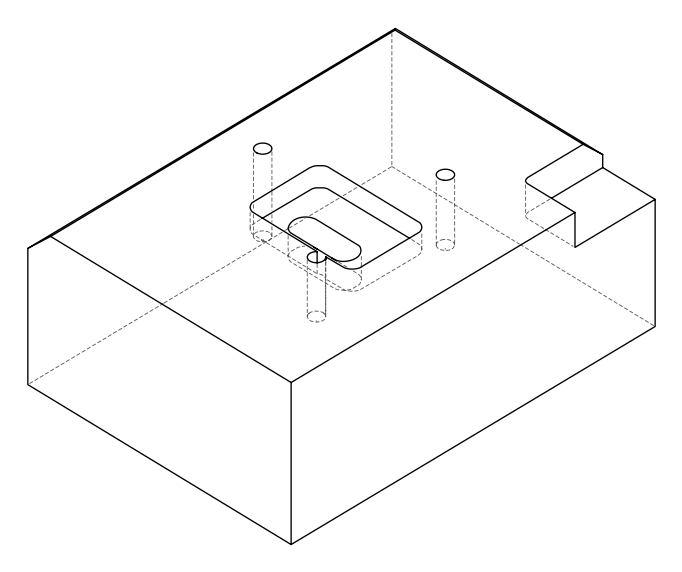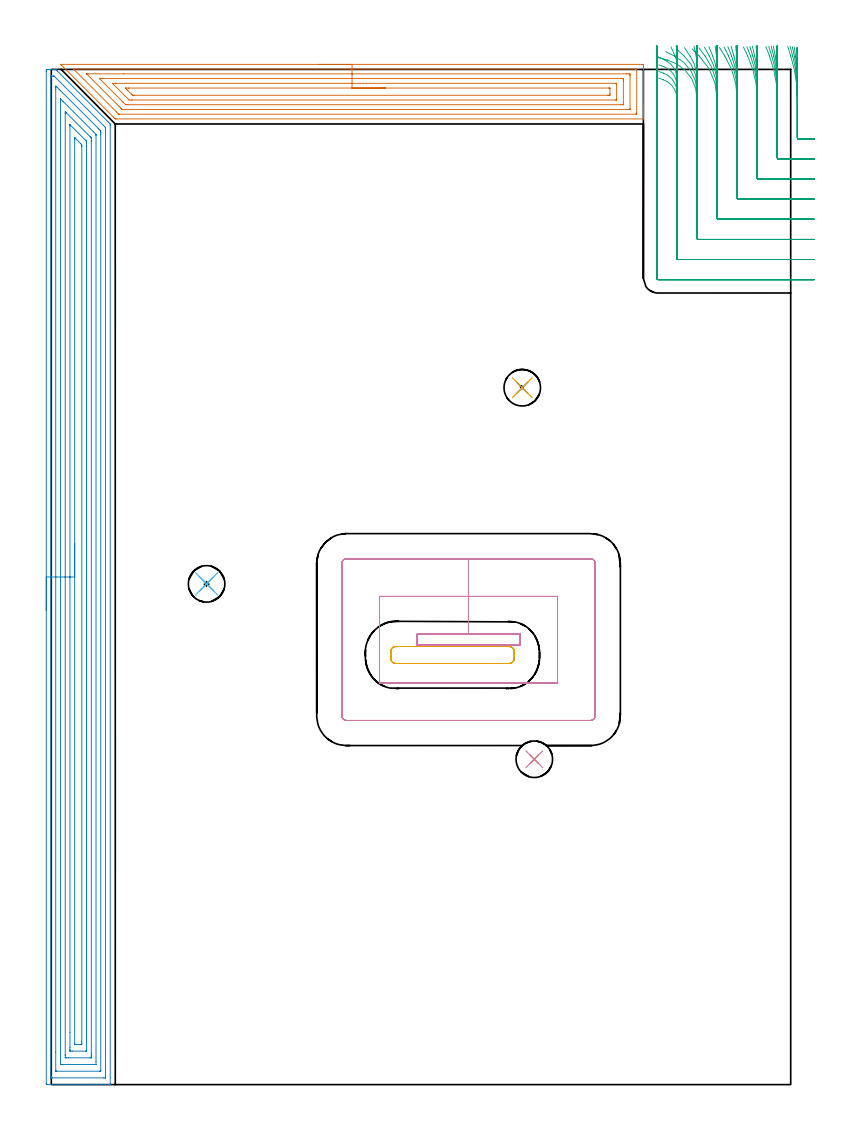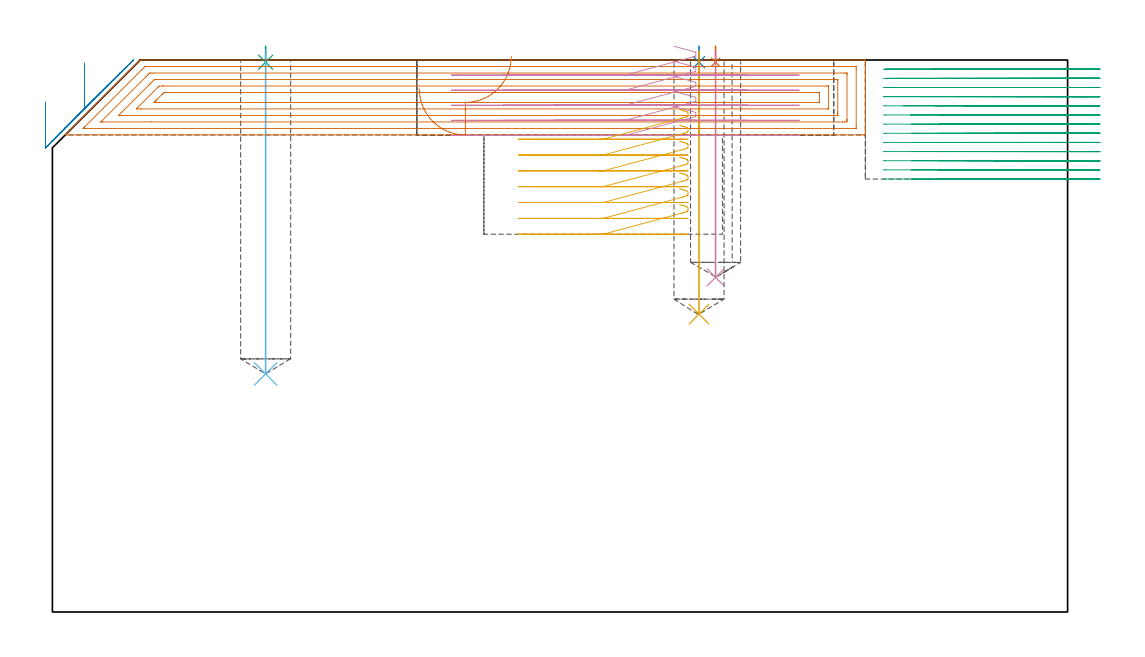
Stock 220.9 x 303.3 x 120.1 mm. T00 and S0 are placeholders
(PLAN: 11 operations, 4 tool changes, 51.1 min)
(1 SPOT_DRILL | STEP1POCKET | NXT0321_9005460120000 | 0.03 min | 1 mm3)
(2 SPOT_DRILL_1 | STEP1POCKET_1 | NXT0321_9005460120000 | 0.03 min | 2 mm3)
(3 SPOT_DRILL_2 | STEP1POCKET_2 | NXT0321_9005460120000 | 0.03 min | 1 mm3)
(4 DRILL_BLIND_HOLE_INTO_CENTER | STEP1POCKET | UGT0301_221 | 0.2 min | 4198 mm3)
(5 DRILL_BLIND_HOLE_INTO_CENTER_1 | STEP1POCKET_1 | UGT0301_221 | 0.23 min | 4944 mm3)
(6 DRILL_BLIND_HOLE_INTO_CENTER_2 | STEP1POCKET_2 | UGT0301_221 | 0.28 min | 6154 mm3)
(7 AREA_MILL | FG_CHAMFER_SURFACE | UGT0205_001 | 8.29 min | 24425 mm3)
(8 AREA_MILL_1 | FG_CHAMFER_SURFACE_1 | UGT0205_001 | 16.95 min | 53562 mm3)
(9 MILL_CORNER_NOTCH_RECTANGULAR | CORNER_NOTCH_RECTANGULAR | NXT0201_009 | Follow Part, ap 2, ae 75% | 17.74 min | 75053 mm3)
(10 MILL_RECTANGULAR_POCKET | POCKET_RECTANGULAR_STRAIGHT | UGT0201_133 | Follow Part, ap 3.75, ae 75% | 5.45 min | 92946 mm3)
(11 MILL_RECTANGULAR_POCKET_1 | POCKET_RECTANGULAR_STRAIGHT_1 | UGT0201_133 | Follow Part, ap 3.75, ae 75% | 1.87 min | 20906 mm3)
(TOOL NXT0321_9005460120000 | NC Spot Drill, 142deg, 12mm, Carbide, Uncoated | D12 PA142 FL30 Z2)
(TOOL UGT0301_221 | Twist Drill 10.9 mm | D10.9 PA118 FL92 Z2)
(TOOL UGT0205_001 | Chamfer Mill 20 x 3 x 45 deg. | D20 FL50 Z2)
(TOOL NXT0201_009 | ENDMILL 8mm [2P460-0800-NA 1630] | D8 FL26 Z6)
(TOOL UGT0201_133 | Carbide End Mill 15.0 | D15 FL30 Z4)
(OP 1 SPOT_DRILL)
G17 G21 G94 G90
T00 M6
G54
G17 G0 G90 X144.3 Y97.2 S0 M3
G43 Z130.1 H0
G94 G81 G98 Z119.631 F250. R123.1
G80
M5
M2
(OP 2 SPOT_DRILL_1)
G17 G21 G94 G90
T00 M6
G54
G17 G0 G90 X140.7 Y208.2 S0 M3
G43 Z130.1 H0
G94 G81 G98 Z119.631 F250. R123.1
G80
M5
M2
(OP 3 SPOT_DRILL_2)
G17 G21 G94 G90
T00 M6
G54
G17 G0 G90 X46.4 Y149.6 S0 M3
G43 Z130.1 H0
G94 G81 G98 Z119.631 F250. R123.1
G80
M5
M2
(OP 4 DRILL_BLIND_HOLE_INTO_CENTER)
G17 G21 G94 G90
T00 M6
G54
G17 G0 G90 X144.3 Y97.2 S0 M3
G43 Z130.1 H0
G94 G81 G98 Z72.8 F250. R122.1
G80
M5
M2
(OP 5 DRILL_BLIND_HOLE_INTO_CENTER_1)
G17 G21 G94 G90
T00 M6
G54
G17 G0 G90 X140.7 Y208.2 S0 M3
G43 Z130.1 H0
G94 G81 G98 Z64.8 F250. R122.1
G80
M5
M2
(OP 6 DRILL_BLIND_HOLE_INTO_CENTER_2)
G17 G21 G94 G90
T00 M6
G54
G17 G0 G90 X46.4 Y149.6 S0 M3
G43 Z130.1 H0
G94 G81 G98 Z51.8 F250. R122.1
G80
M5
M2
(OP 7 AREA_MILL)
G17 G21 G94 G90
T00 M6
G54
G17 G0 G90 X79.85 Y304.8 S1061 M3
G43 Z130.1 H0
Z113.8
G94 G1 X79.888 Z112.928 F250.
X80.002 Z112.064
X80.191 Z111.212
X80.453 Z110.38
X80.787 Z109.574
X81.19 Z108.8
X81.659 Z108.064
X82.19 Z107.372
X82.779 Z106.729
X83.422 Z106.14
X84.114 Z105.609
X84.85 Z105.14
X85.624 Z104.737
X86.43 Z104.403
X87.262 Z104.141
X88.114 Z103.952
X88.978 Z103.838
X89.85 Z103.8
X175.73
X176.31 Y304.798 Z103.802
X176.883 Y304.793 Z103.804
X176.893 Y304.791 Z103.806
X176.897 Y304.22 Z104.377
X176.9 Y303.631 Z104.966
Y292.341 Z116.254
Y291.752 Z116.842
Y291.149 Z117.448
Y290.861 Z117.735
Y290.258 Z118.338
Y289.97 Z118.625
Y289.394 Z119.205
Y288.875 Z119.724
Y288.543 Z120.048
X176.89 Y288.503 Z120.088
X176.756 Y288.5 Z120.1
X19.434
X19.096 Y288.505 Z120.09
X18.952 Y288.646 Z119.95
X18.52 Y289.08 Z119.519
X3.093 Y304.507 Z104.092
X2.937 Y304.666 Z103.931
X2.815 Y304.792 Z103.806
X2.917 Y304.797 Z103.803
X3.048 Y304.8 Z103.8
X3.093
X89.85
Y303.386 Z105.214
X174.584 Y303.385 Z105.215
X174.696 Y303.383 Z105.217
X174.89 Y303.376 Z105.224
X174.893 Y303.33 Z105.27
X174.899 Y302.958 Z105.642
Y290.489 Z118.111
X174.893 Y289.97 Z118.63
X174.89 Y289.93 Z118.67
X174.752 Y289.92 Z118.68
X174.64 Y289.915 Z118.685
X174.583 Y289.914 Z118.686
X174.527
X20.325 Y289.915 Z118.685
X20.269 Y289.916 Z118.684
X20.161 Y289.921 Z118.679
X20.091 Y289.97 Z118.63
X19.434 Y290.616 Z117.984
X6.955 Y303.094 Z105.506
X6.722 Y303.33 Z105.27
X6.691 Y303.365 Z105.235
X6.682 Y303.377 Z105.223
X6.731 Y303.381 Z105.219
X6.843 Y303.385 Z105.215
X6.899 Y303.386 Z105.214
X89.85
Y301.972 Z106.628
X171.853 Y301.971 Z106.629
X172.322 Y301.97 Z106.63
X172.745 Y301.967 Z106.633
X172.876 Y301.965 Z106.635
X172.891 Y301.703 Z106.897
X172.897 Y301.548 Z107.052
X172.9 Y301.394 Z107.206
X172.899 Y291.597 Z117.003
X172.895 Y291.442 Z117.158
X172.89 Y291.344 Z117.256
X172.849 Y291.335 Z117.265
X172.745 Y291.333 Z117.267
X172.276 Y291.329 Z117.271
X22.108
X21.638 Y291.331 Z117.269
X21.217 Y291.336 Z117.264
X21.164 Y291.347 Z117.253
X21.104 Y291.402 Z117.198
X20.984 Y291.518 Z117.082
X20.748 Y291.752 Z116.848
X20.325 Y292.174 Z116.426
X10.675 Y301.825 Z106.775
X10.596 Y301.908 Z106.692
X10.554 Y301.957 Z106.643
X10.551 Y301.965 Z106.635
X10.566 Y301.966 Z106.634
X10.989 Y301.971 Z106.629
X21.626 Y301.972 Z106.628
X89.85
Y300.557 Z108.043
X170.172
X170.869 Y300.552 Z108.048
X170.884 Y300.551 Z108.049
X170.89 Y300.541 Z108.059
X170.894 Y300.495 Z108.105
X170.898 Y300.4 Z108.2
X170.9 Y300.21 Z108.39
Y299.829 Z108.771
X170.899 Y292.911 Z115.689
X170.898 Y292.808 Z115.792
X170.894 Y292.757 Z115.843
X170.891 Y292.749 Z115.851
X170.886 Y292.746 Z115.854
X170.86 Y292.744 Z115.856
X170.071 Y292.743 Z115.857
X22.899
X22.504 Y292.745 Z115.855
X22.306 Y292.747 Z115.853
X22.212 Y292.75 Z115.85
X22.108 Y292.847 Z115.753
X21.416 Y293.533 Z115.067
X21.217 Y293.732 Z114.868
X14.977 Y299.972 Z108.628
X14.461 Y300.5 Z108.1
X14.414 Y300.551 Z108.049
X14.48 Y300.553 Z108.047
X14.645 Y300.555 Z108.045
X14.977 Y300.557 Z108.043
X15.078
X89.85
Y299.143 Z109.457
X168.554 Y299.142 Z109.458
X168.821 Y299.139 Z109.461
X168.888 Y299.136 Z109.464
X168.893 Y299.105 Z109.495
X168.898 Y299.029 Z109.571
X168.9 Y298.877 Z109.723
Y294.423 Z114.177
X168.898 Y294.271 Z114.329
X168.893 Y294.195 Z114.405
X168.889 Y294.164 Z114.436
X168.821 Y294.161 Z114.439
X168.554 Y294.158 Z114.442
X24.157 Y294.157 Z114.443
X23.891 Y294.159 Z114.441
X23.259 Y294.164 Z114.436
X22.999 Y294.4 Z114.2
X18.523 Y298.877 Z109.723
X18.283 Y299.136 Z109.464
X18.543 Y299.139 Z109.461
X19.168 Y299.143 Z109.457
X19.434
X89.85
Y297.729 Z110.871
X166.505 Y297.728 Z110.872
X166.765 Y297.726 Z110.874
X166.855 Y297.722 Z110.878
X166.89 Y297.719 Z110.881
X166.892 Y297.699 Z110.901
X166.898 Y297.594 Z111.006
X166.9 Y296.205 Z112.395
X166.899 Y295.812 Z112.788
X166.894 Y295.679 Z112.921
X166.89 Y295.581 Z113.019
X166.822 Y295.578 Z113.022
X166.505 Y295.574 Z113.026
X166.247 Y295.572 Z113.028
X24.782
X24.523 Y295.573 Z113.027
X24.367 Y295.576 Z113.024
X24.292 Y295.578 Z113.022
X24.147 Y295.712 Z112.888
X23.891 Y295.959 Z112.641
X22.752 Y297.095 Z111.505
X22.506 Y297.342 Z111.258
X22.343 Y297.508 Z111.092
X22.215 Y297.64 Z110.96
X22.139 Y297.72 Z110.88
X22.156 Y297.722 Z110.878
X22.368 Y297.726 Z110.874
X22.999 Y297.728 Z110.872
X23.257 Y297.729 Z110.871
X89.85
X90.722 Z110.909
X91.587 Z111.023
X92.438 Z111.212
X93.27 Z111.474
X94.076 Z111.808
X94.85 Z112.211
X95.586 Z112.68
X96.278 Z113.211
X96.921 Z113.8
X97.51 Z114.443
X98.042 Z115.135
X98.51 Z115.871
X98.913 Z116.645
X99.247 Z117.451
X99.509 Z118.283
X99.698 Z119.135
X99.812 Z120.
X99.85 Z120.871
G0 Z130.1
M5
M2
(OP 8 AREA_MILL_1)
G17 G21 G94 G90
T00 M6
G54
G17 G0 G90 X-1.5 Y141.65 S1061 M3
G43 Z130.1 H0
Z111.
G94 G1 Y141.688 Z110.128 F250.
Y141.802 Z109.264
Y141.991 Z108.412
Y142.253 Z107.58
Y142.587 Z106.774
Y142.99 Z106.
Y143.458 Z105.264
Y143.99 Z104.572
Y144.579 Z103.929
Y145.222 Z103.34
Y145.914 Z102.808
Y146.65 Z102.34
Y147.424 Z101.937
Y148.23 Z101.603
Y149.062 Z101.341
Y149.914 Z101.152
Y150.778 Z101.038
Y151.65 Z101.
Y302.678
X-1.499 Y302.817 Z101.001
X-1.491 Y303.298 Z101.005
X-1.233 Y303.3 Z101.264
X-0.883 Z101.613
X-0.34 Z102.156
X0.01 Z102.505
X0.824 Z103.323
X0.904 Z103.402
X1.29 Y303.299 Z103.788
X1.327 Y303.273 Z103.826
X1.422 Y303.178 Z103.922
X1.797 Y302.805 Z104.293
X16.983 Y287.619 Z119.479
X17.461 Y287.139 Z119.959
X17.6 Y286.995 Z120.085
Y286.592 Z120.1
Y0.175
X17.597 Y0.01 Z120.088
X17.535 Y0.007 Z120.027
X17.115 Y0. Z119.615
X16.791 Z119.291
X16.09 Z118.585
X14.846 Z117.342
X13.41 Z115.905
X-1.155 Z101.343
X-1.492 Y0.01 Z101.006
X-1.499 Y0.345 Z100.999
Y0.361
X-1.5 Y151.65 Z101.
X-0.086 Z102.414
X-0.085 Y300.986 Z102.415
X-0.084 Y301.083 Z102.416
X-0.079 Y301.273 Z102.421
X-0.074 Y301.291 Z102.426
X-0.066 Y301.295 Z102.434
X-0.041 Y301.298 Z102.459
X0.01 Y301.3 Z102.51
X0.495 Z102.995
X0.699 Y301.297 Z103.199
X0.801 Y301.292 Z103.301
X0.851 Y301.288 Z103.351
X0.904 Y301.239 Z103.404
X1.259 Y300.89 Z103.759
X15.558 Y286.592 Z118.058
X16.09 Y286.053 Z118.59
X16.173 Y285.965 Z118.673
X16.181 Y285.794 Z118.681
X16.184 Y285.698 Z118.684
X16.185 Y285.602 Z118.685
Y2.314
X16.184 Y2.217 Z118.684
X16.179 Y2.027 Z118.679
X16.174 Y2.009 Z118.674
X16.166 Y2.005 Z118.666
X16.141 Y2.002 Z118.641
X16.09 Y2. Z118.59
X15.606 Z118.106
X0.42 Z102.92
X0.01 Y2.003 Z102.51
X-0.048 Y2.006 Z102.452
X-0.077 Y2.009 Z102.423
X-0.081 Y2.121 Z102.419
X-0.085 Y2.313 Z102.415
X-0.086 Y2.41 Z102.414
Y151.65
X1.328 Z103.828
X1.329 Y297.316 Z103.829
X1.33 Y297.783 Z103.83
X1.333 Y298.209 Z103.833
X1.335 Y298.335 Z103.835
X1.48 Y298.209 Z103.98
X1.797 Y297.9 Z104.297
X2.385 Y297.316 Z104.885
X2.69 Y297.011 Z105.19
X14.003 Y285.698 Z116.503
X14.303 Y285.396 Z116.803
X14.597 Y285.096 Z117.097
X14.743 Y284.946 Z117.243
X14.765 Y284.909 Z117.265
X14.767 Y284.871 Z117.267
X14.769 Y284.805 Z117.269
X14.771 Y284.336 Z117.271
Y283.911
Y4.197
X14.77 Y4.08 Z117.27
X14.767 Y4.023 Z117.267
X14.766 Y4.015 Z117.266
X14.752 Y4.01 Z117.252
X14.696 Y4.006 Z117.196
X14.499 Y4.001 Z116.999
X1.6 Z104.1
X1.469 Y4.002 Z103.969
X1.364 Y4.007 Z103.864
X1.335 Y4.01 Z103.835
X1.334 Y4.016 Z103.834
X1.331 Y4.041 Z103.831
X1.329 Y4.197 Z103.829
X1.328 Y9.671 Z103.828
Y151.65
X2.743 Z105.243
Y294.331
X2.744 Y294.429 Z105.244
X2.747 Y294.477 Z105.247
X2.748 Y294.488 Z105.248
X2.757 Y294.482 Z105.257
X3.51 Y293.741 Z106.01
X3.584 Y293.668 Z106.084
X12.516 Y284.735 Z115.016
X13.331 Y283.911 Z115.831
X13.35 Y283.88 Z115.85
X13.354 Y283.858 Z115.854
X13.356 Y283.806 Z115.856
X13.357 Y283.701 Z115.857
Y283.49
Y6.878
X13.353 Y6.041 Z115.853
X13.351 Y6.017 Z115.851
X13.337 Y6.01 Z115.837
X13.284 Y6.005 Z115.784
X13.175 Y6.001 Z115.675
X3.138 Y6. Z105.638
X2.923 Y6.001 Z105.423
X2.815 Y6.005 Z105.315
X2.763 Y6.01 Z105.263
X2.749 Y6.016 Z105.249
X2.748 Y6.033 Z105.248
X2.743 Y6.825 Z105.243
Y6.878
Y151.65
X4.157 Z106.657
Y290.167
X4.159 Y290.485 Z106.659
X4.161 Y290.592 Z106.661
X4.163 Y290.616 Z106.663
X4.209 Y290.58 Z106.709
X4.316 Y290.479 Z106.816
X4.477 Y290.324 Z106.977
X11.623 Y283.177 Z114.123
X11.781 Y283.017 Z114.281
X11.936 Y282.852 Z114.436
X11.939 Y282.702 Z114.439
X11.942 Y282.124 Z114.442
X11.943 Y281.804 Z114.443
Y9.239
X11.942 Y8.665 Z114.442
X11.94 Y8.348 Z114.44
X11.936 Y8.028 Z114.436
X11.93 Y8.009 Z114.43
X11.913 Y8.006 Z114.413
X11.872 Y8.003 Z114.372
X11.789 Y8.001 Z114.289
X11.623 Y8. Z114.123
X5.142 Z107.642
X4.477 Y8.002 Z106.977
X4.245 Y8.004 Z106.745
X4.177 Y8.01 Z106.677
X4.164 Y8.03 Z106.664
X4.161 Y8.087 Z106.661
X4.158 Y8.665 Z106.658
X4.157 Y8.985 Z106.657
Y151.65
X5.571 Z108.071
X5.572 Y286.39 Z108.072
X5.573 Y286.592 Z108.073
X5.577 Y286.734 Z108.077
X5.578 Y286.757 Z108.078
X5.589 Y286.752 Z108.089
X5.617 Y286.728 Z108.117
X5.759 Y286.592 Z108.259
X10.228 Y282.124 Z112.728
X10.358 Y281.99 Z112.858
X10.461 Y281.882 Z112.961
X10.522 Y281.815 Z113.022
X10.523 Y281.777 Z113.023
X10.528 Y281.432 Z113.028
Y281.23
X10.529 Y280.537 Z113.029
X10.528 Y10.453 Z113.028
X10.525 Y10.106 Z113.025
X10.522 Y10.022 Z113.022
X10.52 Y10.01 Z113.02
X10.494 Y10.006 Z112.994
X10.44 Y10.003 Z112.94
X10.289 Y10. Z112.789
X6.263 Z108.763
X5.821 Y10.002 Z108.321
X5.625 Y10.007 Z108.125
X5.584 Y10.01 Z108.084
X5.578 Y10.08 Z108.078
X5.574 Y10.249 Z108.074
X5.572 Y10.453 Z108.072
X5.571 Y11.145 Z108.071
Y15.536
Y151.65
X6.985 Z109.485
Y282.295
X6.986 Y282.467 Z109.486
X6.99 Y282.809 Z109.49
X6.992 Y282.892 Z109.492
X7.01 Y282.881 Z109.51
X7.066 Y282.832 Z109.566
X7.157 Y282.745 Z109.657
X8.672 Y281.23 Z111.172
X8.943 Y280.954 Z111.443
X9.092 Y280.799 Z111.592
X9.108 Y280.507 Z111.608
X9.112 Y280.336 Z111.612
X9.114 Y280.166 Z111.614
X9.115 Y12.962 Z111.615
X9.113 Y12.24 Z111.613
X9.111 Y12.072 Z111.611
X9.108 Y12.02 Z111.608
X9.062 Y12.01 Z111.562
X8.943 Y12.007 Z111.443
X8.289 Y12. Z110.789
X7.157 Z109.657
X7.077 Y12.002 Z109.577
X7.013 Y12.006 Z109.513
X6.997 Y12.009 Z109.497
X6.992 Y12.022 Z109.492
X6.989 Y12.069 Z109.489
X6.986 Y12.24 Z109.486
X6.985 Y151.65 Z109.485
Y152.522 Z109.523
Y153.387 Z109.637
Y154.238 Z109.826
Y155.07 Z110.088
Y155.876 Z110.422
Y156.65 Z110.825
Y157.386 Z111.294
Y158.078 Z111.825
Y158.721 Z112.414
Y159.31 Z113.057
Y159.842 Z113.75
Y160.31 Z114.485
Y160.713 Z115.259
Y161.047 Z116.065
Y161.309 Z116.897
Y161.498 Z117.749
Y161.612 Z118.614
Y161.65 Z119.485
G0 Z130.1
M5
M2
(OP 9 MILL_CORNER_NOTCH_RECTANGULAR)
G17 G21 G94 G90
T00 M6
G54
G17 G0 G90 X219.998 Y310.158 S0 M3
G43 Z130.1 H1
Z118.108
G94 G1 X220.91 Y307.3 F250.
G2 X222.9 Y294.526 R42. F500.
G1 Y282.897
G3 X223.297 Y282.5 R0.4
G1 X224.9
X227.9 F250.
G0 Z130.1
X213.493 Y310.105
Z118.108
G1 X214.557 Y307.3
G2 X216.9 Y294.526 R36. F500.
G1 Y276.897
G3 X217.297 Y276.5 R0.4
G1 X224.9
X227.9 F250.
G0 Z130.1
X206.767 Y310.014
Z118.108
G1 X208.045 Y307.3
G2 X210.9 Y294.526 R30. F500.
G1 Y270.897
G3 X211.297 Y270.5 R0.4
G1 X224.9
X227.9 F250.
G0 Z130.1
X199.621 Y309.84
Z118.108
G1 X201.218 Y307.3
G2 X204.9 Y294.526 R24. F500.
G1 Y264.897
G3 X205.297 Y264.5 R0.4
G1 X224.9
X227.9 F250.
G0 Z130.1
X191.453 Y309.414
Z118.108
G1 X193.582 Y307.3
G2 X198.9 Y294.526 R18. F500.
G1 Y258.897
G3 X199.297 Y258.5 R0.4
G1 X224.9
X227.9 F250.
G0 Z130.1
X181.154 Y306.893
Z118.108
G1 X184.049 Y306.106
G2 X192.9 Y294.526 R12. F500.
G1 Y252.897
G3 X193.297 Y252.5 R0.4
G1 X224.9
X227.9 F250.
G0 Z130.1
X181.485 Y300.683
Z118.108
G1 X182.899 Y300.183
G2 X186.9 Y294.526 R6. F500.
G1 Y246.897
G3 X187.297 Y246.5 R0.4
G1 X224.9
X227.9 F250.
G0 Z130.1
X180.9 Y297.526
Z118.108
G1 Y294.526
Y240.897 F500.
G3 X181.297 Y240.5 R0.4
G1 X224.9
X227.9 F250.
G0 Z130.1
X220.736 Y310.154
Z116.115
G1 X221.503 Y307.254
G2 X222.9 Y296.513 R42. F500.
G1 Y282.897
G3 X223.297 Y282.5 R0.4
G1 X224.9
X227.9 F250.
G0 Z130.1
X214.347 Y310.162
Z116.115
G1 X215.246 Y307.3
G2 X216.9 Y296.513 R36. F500.
G1 Y276.897
G3 X217.297 Y276.5 R0.4
G1 X224.9
X227.9 F250.
G0 Z130.1
X207.815 Y310.099
Z116.115
G1 X208.894 Y307.3
G2 X210.9 Y296.513 R30. F500.
G1 Y270.897
G3 X211.297 Y270.5 R0.4
G1 X224.9
X227.9 F250.
G0 Z130.1
X200.991 Y309.98
Z116.115
G1 X202.339 Y307.3
G2 X204.9 Y296.513 R24. F500.
G1 Y264.897
G3 X205.297 Y264.5 R0.4
G1 X224.9
X227.9 F250.
G0 Z130.1
X193.512 Y309.702
Z116.115
G1 X195.31 Y307.3
G2 X198.9 Y296.513 R18. F500.
G1 Y258.897
G3 X199.297 Y258.5 R0.4
G1 X224.9
X227.9 F250.
G0 Z130.1
X183.577 Y308.589
Z116.115
G1 X186.261 Y307.249
G2 X192.9 Y296.513 R12. F500.
G1 Y252.897
G3 X193.297 Y252.5 R0.4
G1 X224.9
X227.9 F250.
G0 Z130.1
X181.485 Y302.67
Z116.115
G1 X182.9 Y302.17
G2 X186.9 Y296.513 R6. F500.
G1 Y246.897
G3 X187.297 Y246.5 R0.4
G1 X224.9
X227.9 F250.
G0 Z130.1
X180.9 Y299.513
Z116.115
G1 Y296.513
Y240.897 F500.
G3 X181.297 Y240.5 R0.4
G1 X224.9
X227.9 F250.
G0 Z130.1
X221.385 Y310.081
Z114.123
G1 X222.002 Y307.145
G2 X222.9 Y298.506 R42. F500.
G1 Y282.897
G3 X223.297 Y282.5 R0.4
G1 X224.9
X227.9 F250.
G0 Z130.1
X215.077 Y310.209
Z114.123
G1 X215.809 Y307.3
G2 X216.9 Y298.506 R36. F500.
G1 Y276.897
G3 X217.297 Y276.5 R0.4
G1 X224.9
X227.9 F250.
G0 Z130.1
X208.703 Y310.168
Z114.123
G1 X209.582 Y307.3
G2 X210.9 Y298.506 R30. F500.
G1 Y270.897
G3 X211.297 Y270.5 R0.4
G1 X224.9
X227.9 F250.
G0 Z130.1
X202.132 Y310.091
Z114.123
G1 X203.231 Y307.3
G2 X204.9 Y298.506 R24. F500.
G1 Y264.897
G3 X205.297 Y264.5 R0.4
G1 X224.9
X227.9 F250.
G0 Z130.1
X195.14 Y309.918
Z114.123
G1 X196.606 Y307.3
G2 X198.9 Y298.506 R18. F500.
G1 Y258.897
G3 X199.297 Y258.5 R0.4
G1 X224.9
X227.9 F250.
G0 Z130.1
X186.866 Y309.341
Z114.123
G1 X189.065 Y307.3
G2 X192.9 Y298.506 R12. F500.
G1 Y252.897
G3 X193.297 Y252.5 R0.4
G1 X224.9
X227.9 F250.
G0 Z130.1
X181.581 Y304.653
Z114.123
G1 X182.987 Y304.131
G2 X186.9 Y298.506 R6. F500.
G1 Y246.897
G3 X187.297 Y246.5 R0.4
G1 X224.9
X227.9 F250.
G0 Z130.1
X180.9 Y301.506
Z114.123
G1 Y298.506
Y240.897 F500.
G3 X181.297 Y240.5 R0.4
G1 X224.9
X227.9 F250.
G0 Z130.1
X221.945 Y309.971
Z112.131
G1 X222.404 Y307.006
G2 X222.9 Y300.574 R42. F500.
G1 Y282.897
G3 X223.297 Y282.5 R0.4
G1 X224.9
X227.9 F250.
G0 Z130.1
X215.705 Y310.247
Z112.131
G1 X216.266 Y307.3
G2 X216.9 Y300.574 R36. F500.
G1 Y276.897
G3 X217.297 Y276.5 R0.4
G1 X224.9
X227.9 F250.
G0 Z130.1
X209.464 Y310.224
Z112.131
G1 X210.136 Y307.3
G2 X210.9 Y300.574 R30. F500.
G1 Y270.897
G3 X211.297 Y270.5 R0.4
G1 X224.9
X227.9 F250.
G0 Z130.1
X203.097 Y310.18
Z112.131
G1 X203.938 Y307.3
G2 X204.9 Y300.574 R24. F500.
G1 Y264.897
G3 X205.297 Y264.5 R0.4
G1 X224.9
X227.9 F250.
G0 Z130.1
X196.475 Y310.083
Z112.131
G1 X197.596 Y307.3
G2 X198.9 Y300.574 R18. F500.
G1 Y258.897
G3 X199.297 Y258.5 R0.4
G1 X224.9
X227.9 F250.
G0 Z130.1
X189.156 Y309.784
Z112.131
G1 X190.838 Y307.3
G2 X192.9 Y300.574 R12. F500.
G1 Y252.897
G3 X193.297 Y252.5 R0.4
G1 X224.9
X227.9 F250.
G0 Z130.1
X180.926 Y307.282
Z112.131
G1 X183.604 Y305.93
G2 X186.9 Y300.574 R6. F500.
G1 Y246.897
G3 X187.297 Y246.5 R0.4
G1 X224.9
X227.9 F250.
G0 Z130.1
X180.9 Y303.574
Z112.131
G1 Y300.574
Y240.897 F500.
G3 X181.297 Y240.5 R0.4
G1 X224.9
X227.9 F250.
G0 Z130.1
X222.713 Y309.787
Z110.138
G1 X222.854 Y306.79
G2 X222.9 Y304.822 R42. F500.
G1 Y282.896
G3 X223.296 Y282.5 R0.4
G1 X224.9
X227.9 F250.
G0 Z130.1
X216.608 Y310.293
Z110.138
G1 X216.815 Y307.3
G2 X216.9 Y304.822 R36. F500.
G1 Y276.897
G3 X217.297 Y276.5 R0.4
G1 X224.9
X227.9 F250.
G0 Z130.1
X210.55 Y310.29
Z110.138
G1 X210.798 Y307.3
G2 X210.9 Y304.822 R30. F500.
G1 Y270.897
G3 X211.297 Y270.5 R0.4
G1 X224.9
X227.9 F250.
G0 Z130.1
X204.462 Y310.284
Z110.138
G1 X204.772 Y307.3
G2 X204.9 Y304.822 R24. F500.
G1 Y264.897
G3 X205.297 Y264.5 R0.4
G1 X224.9
X227.9 F250.
G0 Z130.1
X198.316 Y310.271
Z110.138
G1 X198.729 Y307.3
G2 X198.9 Y304.822 R18. F500.
G1 Y258.897
G3 X199.297 Y258.5 R0.4
G1 X224.9
X227.9 F250.
G0 Z130.1
X192.022 Y310.235
Z110.138
G1 X192.641 Y307.3
G2 X192.9 Y304.822 R12. F500.
G1 Y252.897
G3 X193.297 Y252.5 R0.4
G1 X224.9
X227.9 F250.
G0 Z130.1
X185.126 Y310.032
Z110.138
G1 X186.365 Y307.3
G2 X186.9 Y304.822 R6. F500.
G1 Y246.897
G3 X187.297 Y246.5 R0.4
G1 X224.9
X227.9 F250.
G0 Z130.1
X180.9 Y307.822
Z110.138
G1 Y304.822
Y240.897 F500.
G3 X181.297 Y240.5 R0.4
G1 X224.9
X227.9 F250.
G0 Z130.1
X222.9 Y309.764
Z108.146
G1 Y306.764
Y282.896 F500.
G3 X223.296 Y282.5 R0.4
G1 X224.9
X227.9 F250.
G0 Z130.1
X216.868 Y310.3
Z108.146
G1 X216.898 Y307.3
G2 X216.9 Y306.937 R36. F500.
G1 Y276.897
G3 X217.297 Y276.5 R0.4
G1 X224.9
X227.9 F250.
G0 Z130.1
X210.862 Y310.3
Z108.146
G1 X210.898 Y307.3
G2 X210.9 Y306.937 R30. F500.
G1 Y270.897
G3 X211.297 Y270.5 R0.4
G1 X224.9
X227.9 F250.
G0 Z130.1
X204.852 Y310.3
Z108.146
G1 X204.897 Y307.3
G2 X204.9 Y306.937 R24. F500.
G1 Y264.897
G3 X205.297 Y264.5 R0.4
G1 X224.9
X227.9 F250.
G0 Z130.1
X198.836 Y310.299
Z108.146
G1 X198.896 Y307.3
G2 X198.9 Y306.937 R18. F500.
G1 Y258.897
G3 X199.297 Y258.5 R0.4
G1 X224.9
X227.9 F250.
G0 Z130.1
X192.804 Y310.299
Z108.146
G1 X192.895 Y307.3
G2 X192.9 Y306.937 R12. F500.
G1 Y252.897
G3 X193.297 Y252.5 R0.4
G1 X224.9
X227.9 F250.
G0 Z130.1
X186.708 Y310.295
Z108.146
G1 X186.889 Y307.3
G2 X186.9 Y306.937 R6. F500.
G1 Y246.897
G3 X187.297 Y246.5 R0.4
G1 X224.9
X227.9 F250.
G0 Z130.1
X180.9 Y309.937
Z108.146
G1 Y306.937
Y240.897 F500.
G3 X181.297 Y240.5 R0.4
G1 X224.9
X227.9 F250.
G0 Z130.1
X222.9 Y309.764
Z106.154
G1 Y306.764
Y282.896 F500.
G3 X223.296 Y282.5 R0.4
G1 X224.9
X227.9 F250.
G0 Z130.1
X216.9 Y310.3
Z106.154
G1 Y307.3
Y276.897 F500.
G3 X217.297 Y276.5 R0.4
G1 X224.9
X227.9 F250.
G0 Z130.1
X210.9 Y310.3
Z106.154
G1 Y307.3
Y270.897 F500.
G3 X211.297 Y270.5 R0.4
G1 X224.9
X227.9 F250.
G0 Z130.1
X204.9 Y310.3
Z106.154
G1 Y307.3
Y264.897 F500.
G3 X205.297 Y264.5 R0.4
G1 X224.9
X227.9 F250.
G0 Z130.1
X198.9 Y310.3
Z106.154
G1 Y307.3
Y258.897 F500.
G3 X199.297 Y258.5 R0.4
G1 X224.9
X227.9 F250.
G0 Z130.1
X192.9 Y310.3
Z106.154
G1 Y307.3
Y252.897 F500.
G3 X193.297 Y252.5 R0.4
G1 X224.9
X227.9 F250.
G0 Z130.1
X186.9 Y310.3
Z106.154
G1 Y307.3
Y246.897 F500.
G3 X187.297 Y246.5 R0.4
G1 X224.9
X227.9 F250.
G0 Z130.1
X180.9 Y310.3
Z106.154
G1 Y307.3
Y240.897 F500.
G3 X181.297 Y240.5 R0.4
G1 X224.9
X227.9 F250.
G0 Z130.1
X222.9 Y309.764
Z104.162
G1 Y306.764
Y282.896 F500.
G3 X223.296 Y282.5 R0.4
G1 X224.9
X227.9 F250.
G0 Z130.1
X216.9 Y310.3
Z104.162
G1 Y307.3
Y276.897 F500.
G3 X217.297 Y276.5 R0.4
G1 X224.9
X227.9 F250.
G0 Z130.1
X210.9 Y310.3
Z104.162
G1 Y307.3
Y270.897 F500.
G3 X211.297 Y270.5 R0.4
G1 X224.9
X227.9 F250.
G0 Z130.1
X204.9 Y310.3
Z104.162
G1 Y307.3
Y264.897 F500.
G3 X205.297 Y264.5 R0.4
G1 X224.9
X227.9 F250.
G0 Z130.1
X198.9 Y310.3
Z104.162
G1 Y307.3
Y258.897 F500.
G3 X199.297 Y258.5 R0.4
G1 X224.9
X227.9 F250.
G0 Z130.1
X192.9 Y310.3
Z104.162
G1 Y307.3
Y252.897 F500.
G3 X193.297 Y252.5 R0.4
G1 X224.9
X227.9 F250.
G0 Z130.1
X186.9 Y310.3
Z104.162
G1 Y307.3
Y246.897 F500.
G3 X187.297 Y246.5 R0.4
G1 X224.9
X227.9 F250.
G0 Z130.1
X180.9 Y310.3
Z104.162
G1 Y307.3
Y240.897 F500.
G3 X181.297 Y240.5 R0.4
G1 X224.9
X227.9 F250.
G0 Z130.1
X222.9 Y309.764
Z102.169
G1 Y306.764
Y282.896 F500.
G3 X223.296 Y282.5 R0.4
G1 X224.9
X227.9 F250.
G0 Z130.1
X216.9 Y310.3
Z102.169
G1 Y307.3
Y276.897 F500.
G3 X217.297 Y276.5 R0.4
G1 X224.9
X227.9 F250.
G0 Z130.1
X210.9 Y310.3
Z102.169
G1 Y307.3
Y270.897 F500.
G3 X211.297 Y270.5 R0.4
G1 X224.9
X227.9 F250.
G0 Z130.1
X204.9 Y310.3
Z102.169
G1 Y307.3
Y264.897 F500.
G3 X205.297 Y264.5 R0.4
G1 X224.9
X227.9 F250.
G0 Z130.1
X198.9 Y310.3
Z102.169
G1 Y307.3
Y258.897 F500.
G3 X199.297 Y258.5 R0.4
G1 X224.9
X227.9 F250.
G0 Z130.1
X192.9 Y310.3
Z102.169
G1 Y307.3
Y252.897 F500.
G3 X193.297 Y252.5 R0.4
G1 X224.9
X227.9 F250.
G0 Z130.1
X186.9 Y310.3
Z102.169
G1 Y307.3
Y246.897 F500.
G3 X187.297 Y246.5 R0.4
G1 X224.9
X227.9 F250.
G0 Z130.1
X180.9 Y310.3
Z102.169
G1 Y307.3
Y240.897 F500.
G3 X181.297 Y240.5 R0.4
G1 X224.9
X227.9 F250.
G0 Z130.1
X222.9 Y309.764
Z100.177
G1 Y306.764
Y282.896 F500.
G3 X223.296 Y282.5 R0.4
G1 X224.9
X227.9 F250.
G0 Z130.1
X216.9 Y310.3
Z100.177
G1 Y307.3
Y276.897 F500.
G3 X217.297 Y276.5 R0.4
G1 X224.9
X227.9 F250.
G0 Z130.1
X210.9 Y310.3
Z100.177
G1 Y307.3
Y270.897 F500.
G3 X211.297 Y270.5 R0.4
G1 X224.9
X227.9 F250.
G0 Z130.1
X204.9 Y310.3
Z100.177
G1 Y307.3
Y264.897 F500.
G3 X205.297 Y264.5 R0.4
G1 X224.9
X227.9 F250.
G0 Z130.1
X198.9 Y310.3
Z100.177
G1 Y307.3
Y258.897 F500.
G3 X199.297 Y258.5 R0.4
G1 X224.9
X227.9 F250.
G0 Z130.1
X192.9 Y310.3
Z100.177
G1 Y307.3
Y252.897 F500.
G3 X193.297 Y252.5 R0.4
G1 X224.9
X227.9 F250.
G0 Z130.1
X186.9 Y310.3
Z100.177
G1 Y307.3
Y246.897 F500.
G3 X187.297 Y246.5 R0.4
G1 X224.9
X227.9 F250.
G0 Z130.1
X180.9 Y310.3
Z100.177
G1 Y307.3
Y240.897 F500.
G3 X181.297 Y240.5 R0.4
G1 X224.9
X227.9 F250.
G0 Z130.1
X222.9 Y309.764
Z98.185
G1 Y306.764
Y282.896 F500.
G3 X223.296 Y282.5 R0.4
G1 X224.9
X227.9 F250.
G0 Z130.1
X216.9 Y310.3
Z98.185
G1 Y307.3
Y276.897 F500.
G3 X217.297 Y276.5 R0.4
G1 X224.9
X227.9 F250.
G0 Z130.1
X210.9 Y310.3
Z98.185
G1 Y307.3
Y270.897 F500.
G3 X211.297 Y270.5 R0.4
G1 X224.9
X227.9 F250.
G0 Z130.1
X204.9 Y310.3
Z98.185
G1 Y307.3
Y264.897 F500.
G3 X205.297 Y264.5 R0.4
G1 X224.9
X227.9 F250.
G0 Z130.1
X198.9 Y310.3
Z98.185
G1 Y307.3
Y258.897 F500.
G3 X199.297 Y258.5 R0.4
G1 X224.9
X227.9 F250.
G0 Z130.1
X192.9 Y310.3
Z98.185
G1 Y307.3
Y252.897 F500.
G3 X193.297 Y252.5 R0.4
G1 X224.9
X227.9 F250.
G0 Z130.1
X186.9 Y310.3
Z98.185
G1 Y307.3
Y246.897 F500.
G3 X187.297 Y246.5 R0.4
G1 X224.9
X227.9 F250.
G0 Z130.1
X180.9 Y310.3
Z98.185
G1 Y307.3
Y240.897 F500.
G3 X181.297 Y240.5 R0.4
G1 X224.9
X227.9 F250.
G0 Z130.1
X222.9 Y309.764
Z96.192
G1 Y306.764
Y282.896 F500.
G3 X223.296 Y282.5 R0.4
G1 X224.9
X227.9 F250.
G0 Z130.1
X216.9 Y310.3
Z96.192
G1 Y307.3
Y276.897 F500.
G3 X217.297 Y276.5 R0.4
G1 X224.9
X227.9 F250.
G0 Z130.1
X210.9 Y310.3
Z96.192
G1 Y307.3
Y270.897 F500.
G3 X211.297 Y270.5 R0.4
G1 X224.9
X227.9 F250.
G0 Z130.1
X204.9 Y310.3
Z96.192
G1 Y307.3
Y264.897 F500.
G3 X205.297 Y264.5 R0.4
G1 X224.9
X227.9 F250.
G0 Z130.1
X198.9 Y310.3
Z96.192
G1 Y307.3
Y258.897 F500.
G3 X199.297 Y258.5 R0.4
G1 X224.9
X227.9 F250.
G0 Z130.1
X192.9 Y310.3
Z96.192
G1 Y307.3
Y252.897 F500.
G3 X193.297 Y252.5 R0.4
G1 X224.9
X227.9 F250.
G0 Z130.1
X186.9 Y310.3
Z96.192
G1 Y307.3
Y246.897 F500.
G3 X187.297 Y246.5 R0.4
G1 X224.9
X227.9 F250.
G0 Z130.1
X180.9 Y310.3
Z96.192
G1 Y307.3
Y240.897 F500.
G3 X181.297 Y240.5 R0.4
G1 X224.9
X227.9 F250.
G0 Z130.1
X222.9 Y309.764
Z94.2
G1 Y306.764
Y282.896 F500.
G3 X223.296 Y282.5 R0.4
G1 X224.9
X227.9 F250.
G0 Z130.1
X216.9 Y310.3
Z94.2
G1 Y307.3
Y276.897 F500.
G3 X217.297 Y276.5 R0.4
G1 X224.9
X227.9 F250.
G0 Z130.1
X210.9 Y310.3
Z94.2
G1 Y307.3
Y270.897 F500.
G3 X211.297 Y270.5 R0.4
G1 X224.9
X227.9 F250.
G0 Z130.1
X204.9 Y310.3
Z94.2
G1 Y307.3
Y264.897 F500.
G3 X205.297 Y264.5 R0.4
G1 X224.9
X227.9 F250.
G0 Z130.1
X198.9 Y310.3
Z94.2
G1 Y307.3
Y258.897 F500.
G3 X199.297 Y258.5 R0.4
G1 X224.9
X227.9 F250.
G0 Z130.1
X192.9 Y310.3
Z94.2
G1 Y307.3
Y252.897 F500.
G3 X193.297 Y252.5 R0.4
G1 X224.9
X227.9 F250.
G0 Z130.1
X186.9 Y310.3
Z94.2
G1 Y307.3
Y246.897 F500.
G3 X187.297 Y246.5 R0.4
G1 X224.9
X227.9 F250.
G0 Z130.1
X180.9 Y310.3
Z94.2
G1 Y307.3
Y240.897 F500.
G3 X181.297 Y240.5 R0.4
G1 X224.9
X227.9 F250.
G0 Z130.1
M5
M2
(OP 10 MILL_RECTANGULAR_POCKET)
G17 G21 G94 G90
T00 M6
G54
G17 G0 G90 X135.213 Y131.3 S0 M3
G43 Z130.1 H0
Z123.1
G94 G1 X140. Z121.817 F250.
Y134.6 Z120.933
X124.65 Z116.82
X109.3 F500.
Y131.3
X140.
Y134.6
X124.65
Y145.85
X98.05
Y120.05
X151.25
Y145.85
X124.65
Y157.1
X88.2
G3 X86.8 Y155.7 R1.4
G1 Y110.2
G3 X88.2 Y108.8 R1.4
G1 X161.1
G3 X162.5 Y110.2 R1.4
G1 Y155.7
G3 X161.1 Y157.1 R1.4
G1 X124.65
X123.65
G0 X135.213 Y131.3 Z119.82
G1 X140. Z118.537 F250.
Y134.6 Z117.653
X124.65 Z113.54
X109.3 F500.
Y131.3
X140.
Y134.6
X124.65
Y145.85
X98.05
Y120.05
X151.25
Y145.85
X124.65
Y157.1
X88.2
G3 X86.8 Y155.7 R1.4
G1 Y110.2
G3 X88.2 Y108.8 R1.4
G1 X161.1
G3 X162.5 Y110.2 R1.4
G1 Y155.7
G3 X161.1 Y157.1 R1.4
G1 X124.65
X123.65
G0 X135.213 Y131.3 Z116.54
G1 X140. Z115.257 F250.
Y134.6 Z114.373
X124.65 Z110.26
X109.3 F500.
Y131.3
X140.
Y134.6
X124.65
Y145.85
X98.05
Y120.05
X151.25
Y145.85
X124.65
Y157.1
X88.2
G3 X86.8 Y155.7 R1.4
G1 Y110.2
G3 X88.2 Y108.8 R1.4
G1 X161.1
G3 X162.5 Y110.2 R1.4
G1 Y155.7
G3 X161.1 Y157.1 R1.4
G1 X124.65
X123.65
G0 X135.213 Y131.3 Z113.26
G1 X140. Z111.977 F250.
Y134.6 Z111.093
X124.65 Z106.98
X109.3 F500.
Y131.3
X140.
Y134.6
X124.65
Y145.85
X98.05
Y120.05
X151.25
Y145.85
X124.65
Y157.1
X88.2
G3 X86.8 Y155.7 R1.4
G1 Y110.2
G3 X88.2 Y108.8 R1.4
G1 X161.1
G3 X162.5 Y110.2 R1.4
G1 Y155.7
G3 X161.1 Y157.1 R1.4
G1 X124.65
X123.65
G0 X135.213 Y131.3 Z109.98
G1 X140. Z108.697 F250.
Y134.6 Z107.813
X124.65 Z103.7
X109.3 F500.
Y131.3
X140.
Y134.6
X124.65
Y145.85
X98.05
Y120.05
X151.25
Y145.85
X124.65
Y157.1
X88.2
G3 X86.8 Y155.7 R1.4
G1 Y110.2
G3 X88.2 Y108.8 R1.4
G1 X161.1
G3 X162.5 Y110.2 R1.4
G1 Y155.7
G3 X161.1 Y157.1 R1.4
G1 X124.65
X123.65
G0 Z130.1
M5
M2
(OP 11 MILL_RECTANGULAR_POCKET_1)
G17 G21 G94 G90
T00 M6
G54
G17 G0 G90 X136.429 Y125.8 S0 M3
G43 Z130.1 H0
Z109.318
G94 G1 X136.827 Z109.212 F250.
X137.145 Y125.858 Z109.125
X137.445 Y125.978 Z109.038
X137.715 Y126.157 Z108.952
X137.943 Y126.385 Z108.865
X138.122 Y126.655 Z108.778
X138.242 Y126.955 Z108.692
X138.3 Y127.273 Z108.605
Y129.427 Z108.028
X138.242 Y129.745 Z107.941
X138.122 Y130.045 Z107.855
X137.943 Y130.315 Z107.768
X137.715 Y130.543 Z107.682
X137.445 Y130.722 Z107.595
X137.145 Y130.842 Z107.508
X136.827 Y130.9 Z107.422
X119.85 Z102.873
X103. F500.
G3 X101.4 Y129.3 R1.6
G1 Y127.4
G3 X103. Y125.8 R1.6
G1 X136.7
G3 X138.3 Y127.4 R1.6
G1 Y129.3
G3 X136.7 Y130.9 R1.6
G1 X119.85
X118.85
G0 X136.429 Y125.8 Z105.873
G1 X136.827 Z105.766 F250.
X137.145 Y125.858 Z105.68
X137.445 Y125.978 Z105.593
X137.715 Y126.157 Z105.506
X137.943 Y126.385 Z105.42
X138.122 Y126.655 Z105.333
X138.242 Y126.955 Z105.246
X138.3 Y127.273 Z105.16
Y129.427 Z104.583
X138.242 Y129.745 Z104.496
X138.122 Y130.045 Z104.409
X137.943 Y130.315 Z104.323
X137.715 Y130.543 Z104.236
X137.445 Y130.722 Z104.149
X137.145 Y130.842 Z104.063
X136.827 Y130.9 Z103.976
X119.85 Z99.427
X103. F500.
G3 X101.4 Y129.3 R1.6
G1 Y127.4
G3 X103. Y125.8 R1.6
G1 X136.7
G3 X138.3 Y127.4 R1.6
G1 Y129.3
G3 X136.7 Y130.9 R1.6
G1 X119.85
X118.85
G0 X136.429 Y125.8 Z102.427
G1 X136.827 Z102.321 F250.
X137.145 Y125.858 Z102.234
X137.445 Y125.978 Z102.147
X137.715 Y126.157 Z102.061
X137.943 Y126.385 Z101.974
X138.122 Y126.655 Z101.887
X138.242 Y126.955 Z101.801
X138.3 Y127.273 Z101.714
Y129.427 Z101.137
X138.242 Y129.745 Z101.051
X138.122 Y130.045 Z100.964
X137.943 Y130.315 Z100.877
X137.715 Y130.543 Z100.791
X137.445 Y130.722 Z100.704
X137.145 Y130.842 Z100.617
X136.827 Y130.9 Z100.531
X119.85 Z95.982
X103. F500.
G3 X101.4 Y129.3 R1.6
G1 Y127.4
G3 X103. Y125.8 R1.6
G1 X136.7
G3 X138.3 Y127.4 R1.6
G1 Y129.3
G3 X136.7 Y130.9 R1.6
G1 X119.85
X118.85
G0 X136.429 Y125.8 Z98.982
G1 X136.827 Z98.875 F250.
X137.145 Y125.858 Z98.789
X137.445 Y125.978 Z98.702
X137.715 Y126.157 Z98.615
X137.943 Y126.385 Z98.529
X138.122 Y126.655 Z98.442
X138.242 Y126.955 Z98.355
X138.3 Y127.273 Z98.269
Y129.427 Z97.692
X138.242 Y129.745 Z97.605
X138.122 Y130.045 Z97.518
X137.943 Y130.315 Z97.432
X137.715 Y130.543 Z97.345
X137.445 Y130.722 Z97.259
X137.145 Y130.842 Z97.172
X136.827 Y130.9 Z97.085
X119.85 Z92.536
X103. F500.
G3 X101.4 Y129.3 R1.6
G1 Y127.4
G3 X103. Y125.8 R1.6
G1 X136.7
G3 X138.3 Y127.4 R1.6
G1 Y129.3
G3 X136.7 Y130.9 R1.6
G1 X119.85
X118.85
G0 X136.429 Y125.8 Z95.536
G1 X136.827 Z95.43 F250.
X137.145 Y125.858 Z95.343
X137.445 Y125.978 Z95.257
X137.715 Y126.157 Z95.17
X137.943 Y126.385 Z95.083
X138.122 Y126.655 Z94.997
X138.242 Y126.955 Z94.91
X138.3 Y127.273 Z94.823
Y129.427 Z94.246
X138.242 Y129.745 Z94.16
X138.122 Y130.045 Z94.073
X137.943 Y130.315 Z93.986
X137.715 Y130.543 Z93.9
X137.445 Y130.722 Z93.813
X137.145 Y130.842 Z93.726
X136.827 Y130.9 Z93.64
X119.85 Z89.091
X103. F500.
G3 X101.4 Y129.3 R1.6
G1 Y127.4
G3 X103. Y125.8 R1.6
G1 X136.7
G3 X138.3 Y127.4 R1.6
G1 Y129.3
G3 X136.7 Y130.9 R1.6
G1 X119.85
X118.85
G0 X136.429 Y125.8 Z92.091
G1 X136.827 Z91.984 F250.
X137.145 Y125.858 Z91.898
X137.445 Y125.978 Z91.811
X137.715 Y126.157 Z91.724
X137.943 Y126.385 Z91.638
X138.122 Y126.655 Z91.551
X138.242 Y126.955 Z91.465
X138.3 Y127.273 Z91.378
Y129.427 Z90.801
X138.242 Y129.745 Z90.714
X138.122 Y130.045 Z90.628
X137.943 Y130.315 Z90.541
X137.715 Y130.543 Z90.454
X137.445 Y130.722 Z90.368
X137.145 Y130.842 Z90.281
X136.827 Y130.9 Z90.194
X119.85 Z85.645
X103. F500.
G3 X101.4 Y129.3 R1.6
G1 Y127.4
G3 X103. Y125.8 R1.6
G1 X136.7
G3 X138.3 Y127.4 R1.6
G1 Y129.3
G3 X136.7 Y130.9 R1.6
G1 X119.85
X118.85
G0 X136.429 Y125.8 Z88.645
G1 X136.827 Z88.539 F250.
X137.145 Y125.858 Z88.452
X137.445 Y125.978 Z88.366
X137.715 Y126.157 Z88.279
X137.943 Y126.385 Z88.192
X138.122 Y126.655 Z88.106
X138.242 Y126.955 Z88.019
X138.3 Y127.273 Z87.932
Y129.427 Z87.355
X138.242 Y129.745 Z87.269
X138.122 Y130.045 Z87.182
X137.943 Y130.315 Z87.095
X137.715 Y130.543 Z87.009
X137.445 Y130.722 Z86.922
X137.145 Y130.842 Z86.836
X136.827 Y130.9 Z86.749
X119.85 Z82.2
X103. F500.
G3 X101.4 Y129.3 R1.6
G1 Y127.4
G3 X103. Y125.8 R1.6
G1 X136.7
G3 X138.3 Y127.4 R1.6
G1 Y129.3
G3 X136.7 Y130.9 R1.6
G1 X119.85
X118.85
G0 Z130.1
M5
M2
